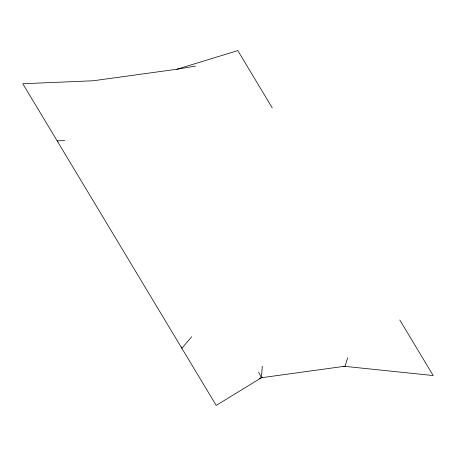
<?xml version="1.0" encoding="UTF-8"?>
<svg xmlns="http://www.w3.org/2000/svg" width="456" height="456" viewBox="0 0 456 456"><rect width="100%" height="100%" fill="white"/><g stroke="black" fill="none" stroke-linecap="round" stroke-linejoin="round"><path stroke-width="0.68" d="M262.28 366.333L261.413 377.733L216.218 405.407L22.8 83.744L93.201 80.763L176.831 69.255L195.527 66.074M347.723 357.715L345.044 366.225L261.413 377.733L259.464 378.423M191.691 336.773L181.876 348.293L181.465 346.976M262.434 377.215L261.413 377.733L258.677 372.17M176.831 69.255L237.804 50.593L272.26 107.901M64.701 140.556L57.142 140.853L58.032 141.913M343.653 366.242L433.2 375.55L399.792 319.987"/></g></svg>
